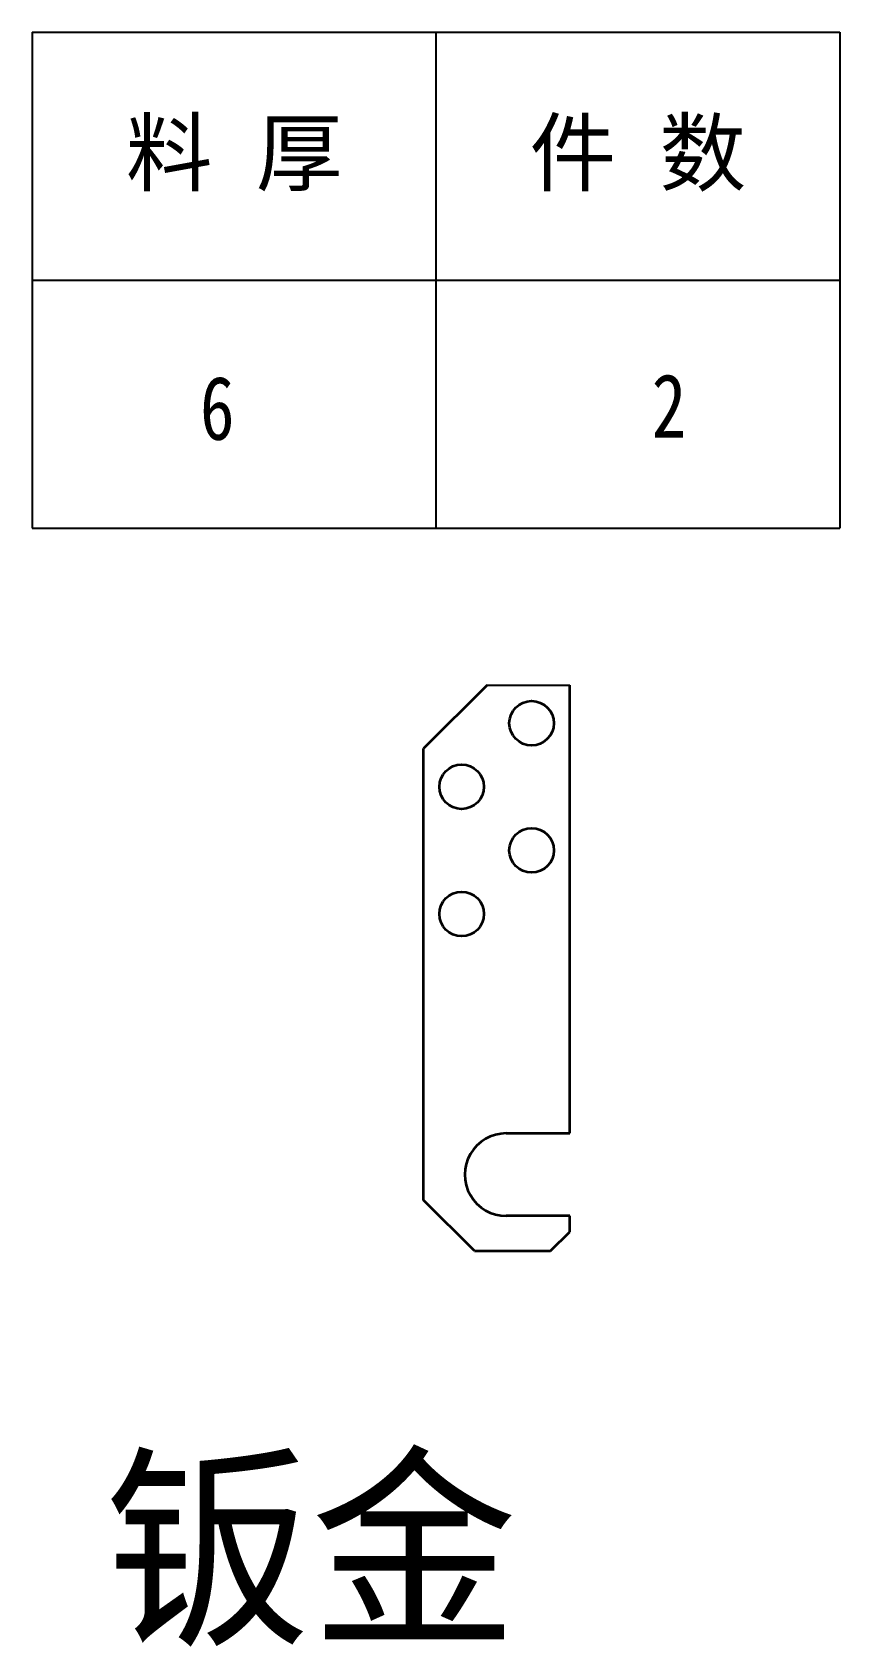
# Model space of a CAD drawing. Header units: millimetres. Extents: x -15766 to 80009, y -9701 to 15159.
# Drawn here: x 5954.1 to 6081.1, y 13563.9 to 13817.8 of the extents above; entities that cross this region are included whole.
import ezdxf
from ezdxf.enums import TextEntityAlignment as Align

# ---------------------------------------------------------------- set-up
doc = ezdxf.new("R2010")
doc.units = ezdxf.units.MM
doc.layers.add('07', color=7, linetype='Continuous')
doc.layers.add('AM_VIS', color=7, linetype='Continuous', lineweight=18)
doc.layers.add('word_dim', color=9, linetype='Continuous', lineweight=18)
doc.styles.add('DIM', font='', dxfattribs={"width": 0.8})
doc.styles.get('DIM').set_extended_font_data('NSimSun')

# ---------------------------------------------------------------- blocks, each defined once
blk = doc.blocks.new('*T2185')
at = {"color": 0, "linetype": 'ByBlock', "lineweight": -2, "transparency": 16777216}
for p, q in [((0, 0), (127, 0)), ((0, 0), (0, -78)), ((63.5, 0), (63.5, -78)), ((127, 0), (127, -78)), ((0, -39), (127, -39)), ((0, -78), (127, -78))]:
    blk.add_line(p, q, dxfattribs=at)
at = {"color": 0, "transparency": 16777216, "char_height": 10, "width": 60.5, "attachment_point": 5}
for s, insert in [('{\\fSimSun|b0|i0|c134|p2;料 厚}', (31.75, -19.5)), ('{\\fSimSun|b0|i0|c134|p2;件 数}', (95.25, -19.5))]:
    blk.add_mtext(s, dxfattribs=dict(at, insert=insert))
blk = doc.blocks.new('拆图参数')
blk.add_blockref('*T2185', (-63.5, 78))
at = {"style": 'DIM', "width": 0.8}
blk.add_attdef('6', text='', height=10, dxfattribs=at).set_placement((-37.13, 18.91), align=Align.MIDDLE_LEFT)
blk.add_attdef('1', text='', height=10, dxfattribs=at).set_placement((36.65, 19.27), align=Align.MIDDLE_CENTER)

msp = doc.modelspace()

# ---------------------------------------------------------------- linework, layer by layer
at = {"layer": '07'}
msp.add_line((6025.61541, 13715.09756), (6038.61541, 13715.09756), dxfattribs=at)
at = {"layer": 'AM_VIS', "lineweight": 35}
for p, q in [((6025.61541, 13715.09756), (6015.61541, 13705.09756)), ((6038.61541, 13644.59756), (6038.61541, 13715.09756)), ((6015.61541, 13634.09756), (6015.61541, 13705.09756)), ((6028.61541, 13644.59756), (6038.61541, 13644.59756)), ((6023.61541, 13626.09756), (6015.61541, 13634.09756)), ((6038.61541, 13631.59756), (6028.61541, 13631.59756)), ((6038.61541, 13629.09756), (6038.61541, 13631.59756)), ((6035.61541, 13626.09756), (6038.61541, 13629.09756)), ((6023.61541, 13626.09756), (6035.61541, 13626.09756))]:
    msp.add_line(p, q, dxfattribs=at)
for centre in [(6032.61541, 13709.09756), (6021.61541, 13699.09756), (6032.61541, 13689.09756), (6021.61541, 13679.09756)]:
    msp.add_circle(centre, 3.5, dxfattribs=at)
msp.add_arc((6028.61541, 13638.09756), 6.5, 89.999921, 269.999923, dxfattribs=at)

# ---------------------------------------------------------------- block references
at = {"layer": '07'}
msp.add_blockref('拆图参数', (6017.58181, 13739.7573), dxfattribs=at).add_auto_attribs({'1': '2', '6': '6'})

# ---------------------------------------------------------------- texts
at = {"layer": 'word_dim', "color": 3, "insert": (5965.40459, 13591.75662), "char_height": 25, "width": 116.6634772, "attachment_point": 1}
msp.add_mtext('钣金', dxfattribs=at)

doc.saveas('drawing.dxf')
